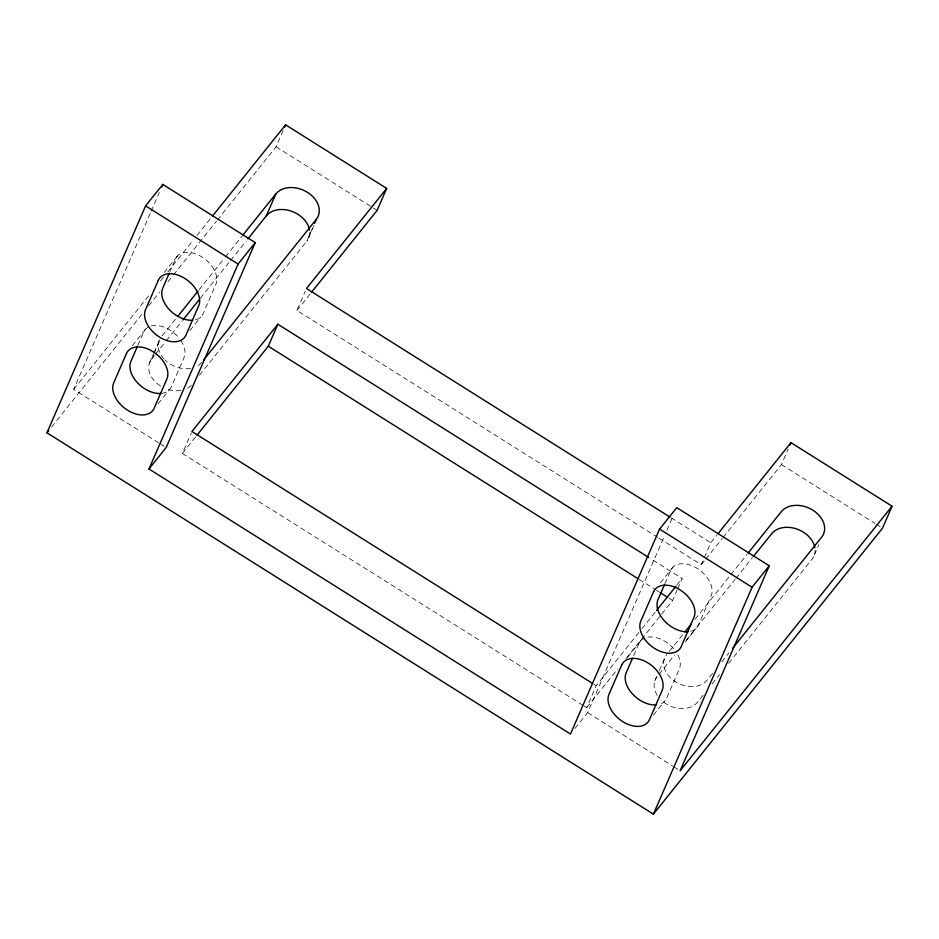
<?xml version="1.0" encoding="UTF-8"?>
<svg xmlns="http://www.w3.org/2000/svg" width="939" height="939" viewBox="0 0 939 939"><rect width="100%" height="100%" fill="white"/><g stroke="black" fill="none" stroke-linecap="round" stroke-linejoin="round"><path stroke-width="0.7" stroke-dasharray="4.7 3.52" d="M158.761 442.891L73.676 389.38L150.569 212.554M151.144 211.216L159.301 192.472M137.833 345.446L143.62 332.136A24.085 15.646 38.7 0 1 179.455 338.521M169.666 272.251L175.452 258.941A24.085 15.646 38.7 0 1 202.026 257.016A24.085 15.646 38.7 0 1 215.876 284.364L203.153 313.638A24.085 15.646 38.7 0 1 195.089 319.929M149.454 363.041L153.386 354.003M153.949 352.712L158.996 341.08M160.487 385.917A24.085 18.041 23.5 0 1 151.731 358.909L153.409 355.036M153.973 353.745L160.158 339.531M217.402 220.008L276.054 146.801L283.355 130.005M582.966 705.353L182.389 453.455L191.38 432.785M199.491 375.189L306.713 241.346L312.887 227.132M308.99 237.203L314.037 225.583M657.84 537.413L296.935 310.457L305.363 291.078M584.211 706.14L586.687 707.701L596.242 685.74L641.02 629.834M574.985 728.394L587.65 712.595L664.53 535.77M666.866 530.418L673.275 515.675M633.684 655.563L638.896 643.591A24.085 15.646 38.7 0 1 674.73 649.976M664.929 583.694L670.716 570.396A24.085 15.646 38.7 0 1 697.301 568.459A24.085 15.646 38.7 0 1 711.152 595.819L698.416 625.092A24.085 15.646 38.7 0 1 690.365 631.384M661.643 614.141L672.606 600.455L677.101 590.115M677.665 588.823L682.148 578.494L649.905 558.212M659.072 538.188L701.245 564.703L710.788 542.742L717.173 534.784M654.835 680.857L657.077 675.681M659.331 670.516L664.378 658.896M723.112 537.401L781.424 464.605L788.161 449.112M814.359 555.019L818.855 544.679M164.219 272.521L177.788 255.584M73.676 389.38L150.404 293.602M160.452 281.054L164.114 276.5M167.764 271.934L193.34 240.008M196.99 235.443L211.604 217.202M51.528 427.069L143.174 312.675M148.667 305.809L159.665 292.088M167.917 281.782L172.494 276.066M173.41 274.927L216.486 221.158M132.387 345.716L145.956 328.779M162.189 335.81L175.945 318.65M198.845 290.045L224.503 258.014M225.43 256.875L241.922 236.288M151.731 358.909L154.477 355.482M155.393 354.332L165.475 341.749M166.391 340.611L181.966 321.161M200.3 298.285L229.621 261.676M230.536 260.526L246.124 241.088M189.96 330.54L200.805 316.995M158.128 403.735L168.985 390.19M182.389 453.455L196.098 436.342M296.935 310.457L310.609 293.391M660.399 582.837L673.052 567.039M641.936 628.696L655.645 611.582M676.667 585.337L682.148 578.494M586.687 707.701L617.768 668.908M625.996 658.638L660.727 615.28M701.245 564.703L704.884 560.16M705.799 559.022L722.197 538.54M627.663 657.171L641.231 640.234M669.401 651.326L683.146 634.165M695.06 619.294L729.885 575.83M730.8 574.68L747.303 554.092M658.943 674.437L674.519 654.988M686.432 640.116L735.002 579.48M735.918 578.342L752.409 557.754M685.224 641.994L696.081 628.449M653.403 715.189L664.249 701.644M712.584 673.322L707.09 680.188A24.085 18.041 23.5 0 1 675.411 681.773A24.085 18.041 23.5 0 1 666.655 654.765M721.751 661.878L729.075 652.734M703.041 695.283L697.536 702.149A24.085 18.041 23.5 0 1 661.021 699.954M712.196 683.838L719.532 674.695M728.699 663.251L812.082 559.151A24.085 18.041 23.5 0 0 815.111 550.301M276.054 146.801L372.196 207.261M373.429 208.035L377.126 210.359M781.424 464.605L875.101 523.516M876.333 524.291L881.275 527.401M671.103 517.788L710.788 542.742M639.119 579.398L655.246 589.539M656.478 590.314L658.967 591.875M668.885 598.12L672.606 600.455M593.765 684.179L596.242 685.74M159.994 443.666L164.935 446.764M587.65 712.595L672.735 766.095M673.967 766.87L678.897 769.98M309.729 232.485A24.085 18.041 23.5 0 1 306.713 241.346M180.863 340.47A24.085 15.646 38.7 0 1 184.056 357.559L171.321 386.833A24.085 15.646 38.7 0 1 162.107 393.335M201.709 362.372A24.085 18.041 23.5 0 1 195.782 366.879M190.558 368.452A24.085 18.041 23.5 0 1 165.194 360.189M164.149 359.121A24.085 18.041 23.5 0 1 161.273 336.948M191.368 385.236A24.085 18.041 23.5 0 1 185.006 389.345M181.004 390.413A24.085 18.041 23.5 0 1 166.109 388.723M657.3 695.459A24.085 18.041 23.5 0 1 657.112 676.714M677.899 654.941A24.085 15.646 38.7 0 1 679.32 669.014L666.596 698.287A24.085 15.646 38.7 0 1 658.532 704.579"/><path stroke-width="1.41" d="M892.05 506.215L882.507 528.176L653.403 814.16L46.95 432.785L145.615 205.876L162.799 184.431L255.279 242.591L166.168 447.539L148.984 468.984L570.466 734.04L659.577 529.091L676.761 507.647L769.252 565.794L680.129 770.755L892.05 506.215L790.978 442.656L718.077 533.645M161.625 187.107L162.799 184.431M137.258 346.773L130.885 361.409A24.085 15.646 38.7 0 0 137.493 382.783A24.085 15.646 38.7 0 0 160.898 393.464M169.079 273.578L162.717 288.214A24.085 15.646 38.7 0 0 169.313 309.588A24.085 15.646 38.7 0 0 192.73 320.269M284.47 127.422L285.597 124.84L386.668 188.399L377.126 210.359L311.513 292.264M148.984 468.984L238.095 264.035L255.279 242.591M247.955 238.799L266.277 215.911L275.831 193.962A24.085 18.041 23.5 0 1 307.499 192.366A24.085 18.041 23.5 0 1 316.255 219.386L314.577 223.259M197.014 435.191L268.308 346.209L277.85 324.248L648.673 557.437M632.522 658.227L626.16 672.864A24.085 15.646 38.7 0 0 632.757 694.238A24.085 15.646 38.7 0 0 656.173 704.919M664.354 585.032L657.993 599.669A24.085 15.646 38.7 0 0 664.589 621.043A24.085 15.646 38.7 0 0 687.994 631.724M789.852 445.239L790.978 442.656M653.403 814.16L752.069 587.251L769.252 565.794M212.519 216.064L285.597 124.84M46.95 432.785L48.781 430.496M177.776 316.361L197.929 291.196M242.837 235.137L275.831 193.962M182.882 320.011L199.385 299.424M203.54 360.083L316.255 219.386M277.85 324.248L191.943 431.494L592.521 683.404M386.668 188.399L306.49 288.496L669.859 517.013M656.561 610.444L675.751 586.476M684.989 631.877L691.397 623.872M748.219 552.954L781.201 511.767A24.085 18.041 23.5 0 1 812.881 510.182A24.085 18.041 23.5 0 1 821.637 537.19L732.749 648.156M753.324 556.604L771.658 533.728A24.085 18.041 23.5 0 1 796.225 528.81A24.085 18.041 23.5 0 1 814.888 547.824M145.615 205.876L238.095 264.035M659.577 529.091L752.069 587.251M268.308 346.209L637.874 578.612M660.199 592.65L667.641 597.333M266.277 215.911A24.085 18.041 23.5 0 1 290.844 211.005A24.085 18.041 23.5 0 1 309.506 230.008M126.436 353.58L113.713 382.866A24.085 15.646 38.7 0 0 127.563 410.214A24.085 15.646 38.7 0 0 154.137 408.289L166.872 379.004A24.085 15.646 38.7 0 0 153.022 351.656A24.085 15.646 38.7 0 0 126.436 353.58M158.268 280.385L145.533 309.67A24.085 15.646 38.7 0 0 159.384 337.019A24.085 15.646 38.7 0 0 185.969 335.094L198.692 305.809A24.085 15.646 38.7 0 0 184.842 278.46A24.085 15.646 38.7 0 0 158.268 280.385M621.712 665.035L608.977 694.32A24.085 15.646 38.7 0 0 622.827 721.668A24.085 15.646 38.7 0 0 649.412 719.744L662.136 690.458A24.085 15.646 38.7 0 0 648.286 663.11A24.085 15.646 38.7 0 0 621.712 665.035M653.532 591.84L640.809 621.113A24.085 15.646 38.7 0 0 654.659 648.473A24.085 15.646 38.7 0 0 681.233 646.548L693.968 617.263A24.085 15.646 38.7 0 0 680.118 589.915A24.085 15.646 38.7 0 0 653.532 591.84"/></g></svg>
